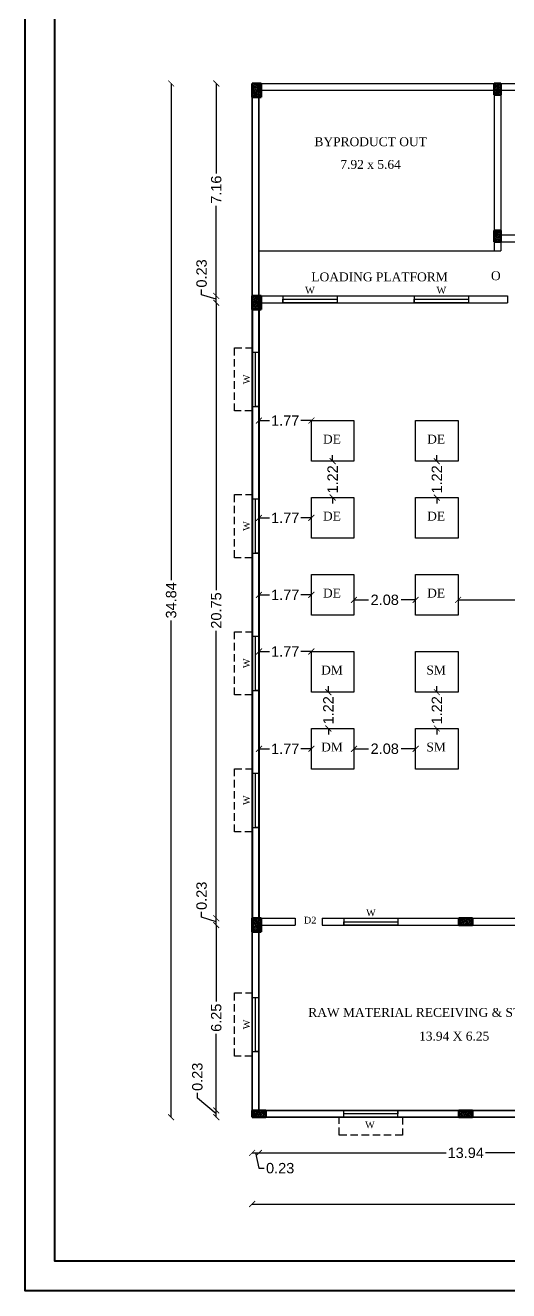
# Model space of a CAD drawing. Header units: metres. Extents: x 7359 to 7957, y 2407 to 2751.
# Drawn here: x 7661.51 to 7677.79, y 2444.38 to 2487.03 of the extents above; entities that cross this region are included whole.
import ezdxf

# ---------------------------------------------------------------- set-up
doc = ezdxf.new("R2010")
doc.units = ezdxf.units.M
doc.header["$MEASUREMENT"] = 0
doc.linetypes.add('DASHED2', pattern=[0.375, 0.25, -0.125])
doc.layers.add('BLK_1_FLR_0_BLT_UP_AREA', color=1, linetype='Continuous', plot=False)
for name, color, linetype in [('BLK_1_FLR_0_REGULAR_ROOM_1', 4, 'Continuous'), ('Grid Lines', 8, 'Continuous'), ('WORKSHOP_AREA', 7, 'Continuous')]:
    doc.layers.add(name, color=color, linetype=linetype)
doc.layers.add('col', color=50, linetype='Continuous', lineweight=50)
doc.styles.get("Standard").update_dxf_attribs({"font": 'arial.ttf', "height": 0.35})
doc.styles.add('TI', font='ariblk.ttf', dxfattribs={"height": 9})
doc.dimstyles.new('Copy(2) of Standard', dxfattribs={"dimtxt": 0.3, "dimasz": 0.2, "dimexe": 0.18, "dimexo": 0.0625, "dimgap": 0.09, "dimtad": 0, "dimzin": 0, "dimdsep": 46, "dimtxsty": 'Standard', "dimblk": 'ARCHTICK', "dimcen": 0.09, "dimse1": 1, "dimse2": 1, "dimclrd": 251, "dimclrt": 1, "dimadec": 0, "dimazin": 0, "dimtfac": 1, "dimtofl": 0, "dimtmove": 0, "dimatfit": 3, "dimfxl": 0, "dimtolj": 1, "dimtzin": 0, "dimarcsym": 0})
pattern_1 = [(50, (0, 0), (1.434520365, -0.12550427), [0.15, -1.65]), (355, (0, 0), (-0.277502667, 1.504384267), [0.12, -1.32]), (100.4514, (0.1195, -0.0105), (1.157018763, 1.378879084), [0.12748038, -1.402284224]), (46.1842, (0, 0.4), (2.134482097, -0.33103803), [0.225, -2.475]), (96.6356, (0.1779, 0.3724), (1.86932541, 1.94823574), [0.191220576, -2.103426]), (351.1842, (0, 0.4), (1.86932389, 1.9482372), [0.18, -1.98]), (21, (0.2, 0.3), (1.193814104, -0.805237781), [0.15, -1.65]), (326, (0.2, 0.3), (0.486630664, 1.45030009), [0.12, -1.32]), (71.4514, (0.2995, 0.2329), (1.680445257, 0.645060993), [0.12748038, -1.402284224]), (37.5, (0, 0), (0.0243197106, 0.6657877077), [0, -1.304, 0, -1.34, 0, -1.325]), (7.5, (0, 0), (0.526139075, 0.788823424), [0, -0.764, 0, -1.274, 0, -0.505]), (327.5, (-0.446, 0), (1.0676448723, -0.0451097435), [0, -0.5, 0, -1.56, 0, -2.07]), (317.5, (-0.646, 0), (1.166372339, 0.200209965), [0, -0.65, 0, -1.036, 0, -1.47])]

# ---------------------------------------------------------------- blocks, each defined once
blk = doc.blocks.new('BH')
at = {"layer": 'Grid Lines', "ltscale": 10}
h = blk.add_hatch(dxfattribs=at)
h.set_pattern_fill('AR-CONC', color=256, scale=0.2, style=0)
h.set_pattern_definition(pattern_1)
h.paths.add_polyline_path([(102359.5, -25291.1), (102350.5, -25291.1), (102350.5, -25306.1), (102359.5, -25306.1)])
at = {"layer": 'col', "ltscale": 10}
for p, q in [((102350.5, -25291.1), (102359.5, -25291.1)), ((102350.5, -25306.1), (102350.5, -25291.1)), ((102359.5, -25291.1), (102359.5, -25306.1)), ((102359.5, -25306.1), (102350.5, -25306.1))]:
    blk.add_line(p, q, dxfattribs=at)
blk = doc.blocks.new('DDF')
at = {"layer": 'Grid Lines', "ltscale": 10}
h = blk.add_hatch(dxfattribs=at)
h.set_pattern_fill('AR-CONC', color=256, scale=0.2, style=0)
h.set_pattern_definition([(50, (-951.191, -188.8332), (1.434520365, -0.12550427), [0.15, -1.65]), (355, (-951.191, -188.8332), (-0.277502667, 1.504384267), [0.12, -1.32]), (100.4514, (-951.0714, -188.8436), (1.157018763, 1.378879084), [0.12748038, -1.402284224]), (46.1842, (-951.191, -188.4332), (2.134482097, -0.33103803), [0.225, -2.475]), (96.6356, (-951.013, -188.4608), (1.86932541, 1.94823574), [0.191220576, -2.103426]), (351.1842, (-951.191, -188.4332), (1.86932389, 1.9482372), [0.18, -1.98]), (21, (-950.991, -188.5332), (1.193814104, -0.805237781), [0.15, -1.65]), (326, (-950.991, -188.5332), (0.486630664, 1.45030009), [0.12, -1.32]), (71.4514, (-950.8915, -188.6003), (1.680445257, 0.645060993), [0.12748038, -1.402284224]), (37.5, (-951.191, -188.8332), (0.0243197106, 0.6657877077), [0, -1.304, 0, -1.34, 0, -1.325]), (7.5, (-951.191, -188.8332), (0.526139075, 0.788823424), [0, -0.764, 0, -1.274, 0, -0.505]), (327.5, (-951.637, -188.8332), (1.0676448723, -0.0451097435), [0, -0.5, 0, -1.56, 0, -2.07]), (317.5, (-951.837, -188.8332), (1.166372339, 0.200209965), [0, -0.65, 0, -1.036, 0, -1.47])])
h.paths.add_polyline_path([(101845.2, -25573.2), (101833.2, -25573.2), (101833.2, -25582.2), (101845.2, -25582.2)])
h.paths.add_polyline_path([(101845.2, -25564.2), (101833.2, -25564.2), (101833.2, -25573.2), (101845.2, -25573.2)])
at = {"layer": 'col', "ltscale": 10}
for p, q in [((101833.2, -25564.2), (101845.2, -25564.2)), ((101833.2, -25582.2), (101833.2, -25564.2)), ((101845.2, -25564.2), (101845.2, -25582.2)), ((101845.2, -25582.2), (101833.2, -25582.2))]:
    blk.add_line(p, q, dxfattribs=at)
blk = doc.blocks.new('HYHYHY')
at = {"layer": 'Grid Lines', "ltscale": 10}
h = blk.add_hatch(dxfattribs=at)
h.set_pattern_fill('AR-CONC', color=256, scale=0.2, style=0)
h.set_pattern_definition(pattern_1)
h.paths.add_polyline_path([(102189.4, -26447.3), (102180.4, -26447.3), (102180.4, -26465.3), (102189.4, -26465.3)])
at = {"layer": 'col', "ltscale": 10}
for p, q in [((102180.4, -26447.3), (102189.4, -26447.3)), ((102180.4, -26465.3), (102180.4, -26447.3)), ((102189.4, -26447.3), (102189.4, -26465.3)), ((102189.4, -26465.3), (102180.4, -26465.3))]:
    blk.add_line(p, q, dxfattribs=at)
blk = doc.blocks.new('_ArchTick')
at = {"color": 0, "linetype": 'ByBlock', "const_width": 0.15}
blk.add_lwpolyline([(-0.5, -0.5), (0.5, 0.5)], dxfattribs=at)
blk = doc.blocks.new('*D335')
at = {"color": 251, "lineweight": -2}
for p, q in [((7669.148, 2449.021), (7669.377, 2449.021)), ((7669.263, 2449.021), (7669.37, 2448.505)), ((7669.37, 2448.505), (7669.55, 2448.505))]:
    blk.add_line(p, q, dxfattribs=at)
at = {"layer": 'Defpoints', "color": 0}
for p in [(7669.148, 2450.893), (7669.377, 2450.893), (7669.377, 2449.021)]:
    blk.add_point(p, dxfattribs=at)
at = {"color": 251, "lineweight": -2, "xscale": 0.2, "yscale": 0.2, "zscale": 0.2, "rotation": 180}
blk.add_blockref('_ArchTick', (7669.148, 2449.021), dxfattribs=at)
at = {"color": 251, "lineweight": -2, "xscale": 0.2, "yscale": 0.2, "zscale": 0.2}
blk.add_blockref('_ArchTick', (7669.377, 2449.021), dxfattribs=at)
at = {"color": 1, "insert": (7670.094, 2448.505), "char_height": 0.35, "attachment_point": 5}
blk.add_mtext('\\A1;0.23', dxfattribs=at)
blk = doc.blocks.new('*D336')
at = {"color": 251, "lineweight": -2}
for p, q in [((7669.377, 2449.021), (7675.684, 2449.021)), ((7683.319, 2449.021), (7677.011, 2449.021))]:
    blk.add_line(p, q, dxfattribs=at)
at = {"layer": 'Defpoints', "color": 0}
for p in [(7669.377, 2450.893), (7683.319, 2450.681), (7683.319, 2449.021)]:
    blk.add_point(p, dxfattribs=at)
at = {"color": 251, "lineweight": -2, "xscale": 0.2, "yscale": 0.2, "zscale": 0.2}
for p, rotation in [((7669.377, 2449.021), 179.9999999998957), ((7683.319, 2449.021), 359.9999999998959)]:
    blk.add_blockref('_ArchTick', p, dxfattribs=dict(at, rotation=rotation))
at = {"color": 1, "insert": (7676.348, 2449.021), "char_height": 0.35, "attachment_point": 5}
blk.add_mtext('\\A1;13.94', dxfattribs=at)
blk = doc.blocks.new('*D353')
at = {"color": 251, "lineweight": -2}
for p, q in [((7669.148, 2447.298), (7695.12, 2447.298)), ((7722.452, 2447.298), (7696.48, 2447.298))]:
    blk.add_line(p, q, dxfattribs=at)
at = {"layer": 'Defpoints', "color": 0}
for p in [(7669.148, 2451.372), (7722.452, 2451.372), (7722.452, 2447.298)]:
    blk.add_point(p, dxfattribs=at)
at = {"color": 251, "lineweight": -2, "xscale": 0.2, "yscale": 0.2, "zscale": 0.2, "rotation": 180}
blk.add_blockref('_ArchTick', (7669.148, 2447.298), dxfattribs=at)
at = {"color": 251, "lineweight": -2, "xscale": 0.2, "yscale": 0.2, "zscale": 0.2}
blk.add_blockref('_ArchTick', (7722.452, 2447.298), dxfattribs=at)
at = {"color": 1, "insert": (7695.8, 2447.298), "char_height": 0.35, "attachment_point": 5}
blk.add_mtext('\\A1;53.30', dxfattribs=at)
blk = doc.blocks.new('*D354')
at = {"color": 251, "lineweight": -2}
for p, q in [((7667.304, 2450.862), (7667.304, 2451.042)), ((7667.941, 2450.338), (7667.304, 2450.862)), ((7667.941, 2450.224), (7667.941, 2450.452))]:
    blk.add_line(p, q, dxfattribs=at)
at = {"layer": 'Defpoints', "color": 0}
for p in [(7667.941, 2450.452), (7670.004, 2450.452), (7670.004, 2450.224)]:
    blk.add_point(p, dxfattribs=at)
at = {"color": 251, "lineweight": -2, "xscale": 0.2, "yscale": 0.2, "zscale": 0.2}
for p, rotation in [((7667.941, 2450.452), 90), ((7667.941, 2450.224), 270)]:
    blk.add_blockref('_ArchTick', p, dxfattribs=dict(at, rotation=rotation))
at = {"color": 1, "insert": (7667.304, 2451.586), "char_height": 0.35, "attachment_point": 5, "rotation": 90}
blk.add_mtext('\\A1;0.23', dxfattribs=at)
blk = doc.blocks.new('*D355')
at = {"color": 251, "lineweight": -2}
for p, q in [((7667.941, 2456.699), (7667.941, 2454.123)), ((7667.941, 2450.452), (7667.941, 2453.029))]:
    blk.add_line(p, q, dxfattribs=at)
at = {"layer": 'Defpoints', "color": 0}
for p in [(7667.941, 2456.699), (7669.986, 2456.699), (7670.004, 2450.452)]:
    blk.add_point(p, dxfattribs=at)
at = {"color": 251, "lineweight": -2, "xscale": 0.2, "yscale": 0.2, "zscale": 0.2}
for p, rotation in [((7667.941, 2456.699), 90), ((7667.941, 2450.452), 270)]:
    blk.add_blockref('_ArchTick', p, dxfattribs=dict(at, rotation=rotation))
at = {"color": 1, "insert": (7667.941, 2453.576), "char_height": 0.35, "attachment_point": 5, "rotation": 90}
blk.add_mtext('\\A1;6.25', dxfattribs=at)
blk = doc.blocks.new('*D356')
at = {"color": 251, "lineweight": -2}
for p, q in [((7667.447, 2456.962), (7667.447, 2457.142)), ((7667.941, 2456.814), (7667.447, 2456.962)), ((7667.941, 2456.699), (7667.941, 2456.928))]:
    blk.add_line(p, q, dxfattribs=at)
at = {"layer": 'Defpoints', "color": 0}
for p in [(7667.941, 2456.928), (7669.872, 2456.928), (7669.986, 2456.699)]:
    blk.add_point(p, dxfattribs=at)
at = {"color": 251, "lineweight": -2, "xscale": 0.2, "yscale": 0.2, "zscale": 0.2}
for p, rotation in [((7667.941, 2456.928), 90), ((7667.941, 2456.699), 270)]:
    blk.add_blockref('_ArchTick', p, dxfattribs=dict(at, rotation=rotation))
at = {"color": 1, "insert": (7667.447, 2457.686), "char_height": 0.35, "attachment_point": 5, "rotation": 90}
blk.add_mtext('\\A1;0.23', dxfattribs=at)
blk = doc.blocks.new('*D357')
at = {"color": 251, "lineweight": -2}
for p, q in [((7667.941, 2477.675), (7667.941, 2467.986)), ((7667.941, 2456.928), (7667.941, 2466.617))]:
    blk.add_line(p, q, dxfattribs=at)
at = {"layer": 'Defpoints', "color": 0}
for p in [(7667.941, 2477.675), (7669.969, 2477.675), (7669.872, 2456.928)]:
    blk.add_point(p, dxfattribs=at)
at = {"color": 251, "lineweight": -2, "xscale": 0.2, "yscale": 0.2, "zscale": 0.2}
for p, rotation in [((7667.941, 2477.675), 90), ((7667.941, 2456.928), 270)]:
    blk.add_blockref('_ArchTick', p, dxfattribs=dict(at, rotation=rotation))
at = {"color": 1, "insert": (7667.941, 2467.302), "char_height": 0.35, "attachment_point": 5, "rotation": 90}
blk.add_mtext('\\A1;20.75', dxfattribs=at)
blk = doc.blocks.new('*D358')
at = {"color": 251, "lineweight": -2}
for p, q in [((7667.447, 2477.938), (7667.447, 2478.118)), ((7667.941, 2477.79), (7667.447, 2477.938)), ((7667.941, 2477.675), (7667.941, 2477.904))]:
    blk.add_line(p, q, dxfattribs=at)
at = {"layer": 'Defpoints', "color": 0}
for p in [(7667.941, 2477.904), (7669.961, 2477.904), (7669.969, 2477.675)]:
    blk.add_point(p, dxfattribs=at)
at = {"color": 251, "lineweight": -2, "xscale": 0.2, "yscale": 0.2, "zscale": 0.2}
for p, rotation in [((7667.941, 2477.904), 90), ((7667.941, 2477.675), 270)]:
    blk.add_blockref('_ArchTick', p, dxfattribs=dict(at, rotation=rotation))
at = {"color": 1, "insert": (7667.447, 2478.662), "char_height": 0.35, "attachment_point": 5, "rotation": 90}
blk.add_mtext('\\A1;0.23', dxfattribs=at)
blk = doc.blocks.new('*D359')
at = {"color": 251, "lineweight": -2}
for p, q in [((7667.941, 2485.065), (7667.941, 2482.028)), ((7667.941, 2477.904), (7667.941, 2480.942))]:
    blk.add_line(p, q, dxfattribs=at)
at = {"layer": 'Defpoints', "color": 0}
for p in [(7667.941, 2485.065), (7670.902, 2485.065), (7669.961, 2477.904)]:
    blk.add_point(p, dxfattribs=at)
at = {"color": 251, "lineweight": -2, "xscale": 0.2, "yscale": 0.2, "zscale": 0.2}
for p, rotation in [((7667.941, 2485.065), 90), ((7667.941, 2477.904), 270)]:
    blk.add_blockref('_ArchTick', p, dxfattribs=dict(at, rotation=rotation))
at = {"color": 1, "insert": (7667.941, 2481.485), "char_height": 0.35, "attachment_point": 5, "rotation": 90}
blk.add_mtext('\\A1;7.16', dxfattribs=at)
blk = doc.blocks.new('*D360')
at = {"color": 251, "lineweight": -2}
for p, q in [((7666.421, 2485.065), (7666.421, 2468.324)), ((7666.421, 2450.224), (7666.421, 2466.965))]:
    blk.add_line(p, q, dxfattribs=at)
at = {"layer": 'Defpoints', "color": 0}
for p in [(7670.902, 2485.065), (7666.421, 2450.224), (7670.902, 2450.224)]:
    blk.add_point(p, dxfattribs=at)
at = {"color": 251, "lineweight": -2, "xscale": 0.2, "yscale": 0.2, "zscale": 0.2}
for p, rotation in [((7666.421, 2485.065), 90), ((7666.421, 2450.224), 270)]:
    blk.add_blockref('_ArchTick', p, dxfattribs=dict(at, rotation=rotation))
at = {"color": 1, "insert": (7666.421, 2467.644), "char_height": 0.35, "attachment_point": 5, "rotation": 90}
blk.add_mtext('\\A1;34.84', dxfattribs=at)
blk = doc.blocks.new('*D268')
at = {"color": 251, "lineweight": -2}
for p, q in [((7669.378, 2473.703), (7669.735, 2473.703)), ((7671.147, 2473.703), (7670.791, 2473.703))]:
    blk.add_line(p, q, dxfattribs=at)
at = {"layer": 'Defpoints', "color": 0}
for p in [(7669.378, 2473.703), (7669.378, 2473.703), (7671.147, 2473.703)]:
    blk.add_point(p, dxfattribs=at)
at = {"color": 251, "lineweight": -2, "xscale": 0.2, "yscale": 0.2, "zscale": 0.2, "rotation": 180}
blk.add_blockref('_ArchTick', (7669.378, 2473.703), dxfattribs=at)
at = {"color": 251, "lineweight": -2, "xscale": 0.2, "yscale": 0.2, "zscale": 0.2}
blk.add_blockref('_ArchTick', (7671.147, 2473.703), dxfattribs=at)
at = {"color": 1, "insert": (7670.263, 2473.703), "char_height": 0.35, "attachment_point": 5}
blk.add_mtext('\\A1;1.77', dxfattribs=at)
blk = doc.blocks.new('*D269')
at = {"color": 251, "lineweight": -2}
for p, q in [((7669.378, 2470.424), (7669.735, 2470.424)), ((7671.147, 2470.424), (7670.791, 2470.424))]:
    blk.add_line(p, q, dxfattribs=at)
at = {"layer": 'Defpoints', "color": 0}
for p in [(7669.378, 2470.424), (7669.378, 2470.424), (7671.147, 2470.424)]:
    blk.add_point(p, dxfattribs=at)
at = {"color": 251, "lineweight": -2, "xscale": 0.2, "yscale": 0.2, "zscale": 0.2, "rotation": 180}
blk.add_blockref('_ArchTick', (7669.378, 2470.424), dxfattribs=at)
at = {"color": 251, "lineweight": -2, "xscale": 0.2, "yscale": 0.2, "zscale": 0.2}
blk.add_blockref('_ArchTick', (7671.147, 2470.424), dxfattribs=at)
at = {"color": 1, "insert": (7670.263, 2470.424), "char_height": 0.35, "attachment_point": 5}
blk.add_mtext('\\A1;1.77', dxfattribs=at)
blk = doc.blocks.new('*D270')
at = {"color": 251, "lineweight": -2}
for p, q in [((7669.378, 2467.829), (7669.735, 2467.829)), ((7671.147, 2467.829), (7670.791, 2467.829))]:
    blk.add_line(p, q, dxfattribs=at)
at = {"layer": 'Defpoints', "color": 0}
for p in [(7669.378, 2467.829), (7669.378, 2467.829), (7671.147, 2467.829)]:
    blk.add_point(p, dxfattribs=at)
at = {"color": 251, "lineweight": -2, "xscale": 0.2, "yscale": 0.2, "zscale": 0.2, "rotation": 180}
blk.add_blockref('_ArchTick', (7669.378, 2467.829), dxfattribs=at)
at = {"color": 251, "lineweight": -2, "xscale": 0.2, "yscale": 0.2, "zscale": 0.2}
blk.add_blockref('_ArchTick', (7671.147, 2467.829), dxfattribs=at)
at = {"color": 1, "insert": (7670.263, 2467.829), "char_height": 0.35, "attachment_point": 5}
blk.add_mtext('\\A1;1.77', dxfattribs=at)
blk = doc.blocks.new('*D271')
at = {"color": 251, "lineweight": -2}
for p, q in [((7672.58, 2467.66), (7673.07, 2467.66)), ((7674.657, 2467.66), (7674.166, 2467.66))]:
    blk.add_line(p, q, dxfattribs=at)
at = {"layer": 'Defpoints', "color": 0}
for p in [(7672.58, 2467.829), (7674.657, 2467.829), (7674.657, 2467.66)]:
    blk.add_point(p, dxfattribs=at)
at = {"color": 251, "lineweight": -2, "xscale": 0.2, "yscale": 0.2, "zscale": 0.2, "rotation": 180}
blk.add_blockref('_ArchTick', (7672.58, 2467.66), dxfattribs=at)
at = {"color": 251, "lineweight": -2, "xscale": 0.2, "yscale": 0.2, "zscale": 0.2}
blk.add_blockref('_ArchTick', (7674.657, 2467.66), dxfattribs=at)
at = {"color": 1, "insert": (7673.618, 2467.66), "char_height": 0.35, "attachment_point": 5}
blk.add_mtext('\\A1;2.08', dxfattribs=at)
blk = doc.blocks.new('*D272')
at = {"color": 251, "lineweight": -2}
for p, q in [((7676.09, 2467.66), (7679.161, 2467.66)), ((7683.319, 2467.66), (7680.247, 2467.66))]:
    blk.add_line(p, q, dxfattribs=at)
at = {"layer": 'Defpoints', "color": 0}
for p in [(7676.09, 2467.66), (7683.319, 2467.66), (7683.319, 2467.66)]:
    blk.add_point(p, dxfattribs=at)
at = {"color": 251, "lineweight": -2, "xscale": 0.2, "yscale": 0.2, "zscale": 0.2, "rotation": 180}
blk.add_blockref('_ArchTick', (7676.09, 2467.66), dxfattribs=at)
at = {"color": 251, "lineweight": -2, "xscale": 0.2, "yscale": 0.2, "zscale": 0.2}
blk.add_blockref('_ArchTick', (7683.319, 2467.66), dxfattribs=at)
at = {"color": 1, "insert": (7679.704, 2467.66), "char_height": 0.35, "attachment_point": 5}
blk.add_mtext('\\A1;7.23', dxfattribs=at)
blk = doc.blocks.new('*D273')
at = {"color": 251, "lineweight": -2}
for p, q in [((7669.378, 2465.92), (7669.735, 2465.92)), ((7671.147, 2465.92), (7670.791, 2465.92))]:
    blk.add_line(p, q, dxfattribs=at)
at = {"layer": 'Defpoints', "color": 0}
for p in [(7669.378, 2465.92), (7669.378, 2465.92), (7671.147, 2465.92)]:
    blk.add_point(p, dxfattribs=at)
at = {"color": 251, "lineweight": -2, "xscale": 0.2, "yscale": 0.2, "zscale": 0.2, "rotation": 180}
blk.add_blockref('_ArchTick', (7669.378, 2465.92), dxfattribs=at)
at = {"color": 251, "lineweight": -2, "xscale": 0.2, "yscale": 0.2, "zscale": 0.2}
blk.add_blockref('_ArchTick', (7671.147, 2465.92), dxfattribs=at)
at = {"color": 1, "insert": (7670.263, 2465.92), "char_height": 0.35, "attachment_point": 5}
blk.add_mtext('\\A1;1.77', dxfattribs=at)
blk = doc.blocks.new('*D274')
at = {"color": 251, "lineweight": -2}
for p, q in [((7669.378, 2462.641), (7669.735, 2462.641)), ((7671.147, 2462.641), (7670.791, 2462.641))]:
    blk.add_line(p, q, dxfattribs=at)
at = {"layer": 'Defpoints', "color": 0}
for p in [(7669.378, 2462.641), (7669.378, 2462.641), (7671.147, 2462.641)]:
    blk.add_point(p, dxfattribs=at)
at = {"color": 251, "lineweight": -2, "xscale": 0.2, "yscale": 0.2, "zscale": 0.2, "rotation": 180}
blk.add_blockref('_ArchTick', (7669.378, 2462.641), dxfattribs=at)
at = {"color": 251, "lineweight": -2, "xscale": 0.2, "yscale": 0.2, "zscale": 0.2}
blk.add_blockref('_ArchTick', (7671.147, 2462.641), dxfattribs=at)
at = {"color": 1, "insert": (7670.263, 2462.641), "char_height": 0.35, "attachment_point": 5}
blk.add_mtext('\\A1;1.77', dxfattribs=at)
blk = doc.blocks.new('*D275')
at = {"color": 251, "lineweight": -2}
for p, q in [((7672.58, 2462.641), (7673.07, 2462.641)), ((7674.657, 2462.641), (7674.166, 2462.641))]:
    blk.add_line(p, q, dxfattribs=at)
at = {"layer": 'Defpoints', "color": 0}
for p in [(7672.58, 2462.641), (7674.657, 2462.641), (7674.657, 2462.641)]:
    blk.add_point(p, dxfattribs=at)
at = {"color": 251, "lineweight": -2, "xscale": 0.2, "yscale": 0.2, "zscale": 0.2, "rotation": 180}
blk.add_blockref('_ArchTick', (7672.58, 2462.641), dxfattribs=at)
at = {"color": 251, "lineweight": -2, "xscale": 0.2, "yscale": 0.2, "zscale": 0.2}
blk.add_blockref('_ArchTick', (7674.657, 2462.641), dxfattribs=at)
at = {"color": 1, "insert": (7673.618, 2462.641), "char_height": 0.35, "attachment_point": 5}
blk.add_mtext('\\A1;2.08', dxfattribs=at)
blk = doc.blocks.new('*D276')
at = {"color": 251, "lineweight": -2}
for p, q in [((7675.373, 2464.55), (7675.373, 2464.75)), ((7675.373, 2463.326), (7675.373, 2463.126))]:
    blk.add_line(p, q, dxfattribs=at)
at = {"layer": 'Defpoints', "color": 0}
for p in [(7675.373, 2464.55), (7675.373, 2463.326), (7675.373, 2463.326)]:
    blk.add_point(p, dxfattribs=at)
at = {"color": 251, "lineweight": -2, "xscale": 0.2, "yscale": 0.2, "zscale": 0.2}
for p, rotation in [((7675.373, 2464.55), 270), ((7675.373, 2463.326), 90)]:
    blk.add_blockref('_ArchTick', p, dxfattribs=dict(at, rotation=rotation))
at = {"color": 1, "insert": (7675.373, 2463.938), "char_height": 0.35, "attachment_point": 5, "rotation": 90}
blk.add_mtext('\\A1;1.22', dxfattribs=at)
blk = doc.blocks.new('*D277')
at = {"color": 251, "lineweight": -2}
for p, q in [((7671.718, 2464.55), (7671.718, 2464.75)), ((7671.718, 2463.326), (7671.718, 2463.126))]:
    blk.add_line(p, q, dxfattribs=at)
at = {"layer": 'Defpoints', "color": 0}
for p in [(7671.718, 2464.55), (7671.718, 2463.326), (7671.718, 2463.326)]:
    blk.add_point(p, dxfattribs=at)
at = {"color": 251, "lineweight": -2, "xscale": 0.2, "yscale": 0.2, "zscale": 0.2}
for p, rotation in [((7671.718, 2464.55), 270), ((7671.718, 2463.326), 90)]:
    blk.add_blockref('_ArchTick', p, dxfattribs=dict(at, rotation=rotation))
at = {"color": 1, "insert": (7671.718, 2463.938), "char_height": 0.35, "attachment_point": 5, "rotation": 90}
blk.add_mtext('\\A1;1.22', dxfattribs=at)
blk = doc.blocks.new('*D278')
at = {"color": 251, "lineweight": -2}
for p, q in [((7675.373, 2472.333), (7675.373, 2472.533)), ((7675.373, 2471.108), (7675.373, 2470.908))]:
    blk.add_line(p, q, dxfattribs=at)
at = {"layer": 'Defpoints', "color": 0}
for p in [(7675.373, 2472.333), (7675.373, 2471.108), (7675.373, 2471.108)]:
    blk.add_point(p, dxfattribs=at)
at = {"color": 251, "lineweight": -2, "xscale": 0.2, "yscale": 0.2, "zscale": 0.2}
for p, rotation in [((7675.373, 2472.333), 270), ((7675.373, 2471.108), 90)]:
    blk.add_blockref('_ArchTick', p, dxfattribs=dict(at, rotation=rotation))
at = {"color": 1, "insert": (7675.373, 2471.721), "char_height": 0.35, "attachment_point": 5, "rotation": 90}
blk.add_mtext('\\A1;1.22', dxfattribs=at)
blk = doc.blocks.new('*D279')
at = {"color": 251, "lineweight": -2}
for p, q in [((7671.863, 2472.333), (7671.863, 2472.533)), ((7671.863, 2471.108), (7671.863, 2470.908))]:
    blk.add_line(p, q, dxfattribs=at)
at = {"layer": 'Defpoints', "color": 0}
for p in [(7671.863, 2472.333), (7671.863, 2471.108), (7671.863, 2471.108)]:
    blk.add_point(p, dxfattribs=at)
at = {"color": 251, "lineweight": -2, "xscale": 0.2, "yscale": 0.2, "zscale": 0.2}
for p, rotation in [((7671.863, 2472.333), 270), ((7671.863, 2471.108), 90)]:
    blk.add_blockref('_ArchTick', p, dxfattribs=dict(at, rotation=rotation))
at = {"color": 1, "insert": (7671.863, 2471.721), "char_height": 0.35, "attachment_point": 5, "rotation": 90}
blk.add_mtext('\\A1;1.22', dxfattribs=at)

msp = doc.modelspace()

# ---------------------------------------------------------------- linework, layer by layer
for p, q in [((7669.14829, 2485.0653), (7669.37684, 2485.0653)), ((7669.14829, 2485.0653), (7669.14829, 2477.67541)), ((7669.37684, 2485.0653), (7669.37684, 2477.90397)), ((7677.30002, 2485.0653), (7681.33779, 2485.0653)), ((7677.30002, 2485.0653), (7677.30002, 2479.42765)), ((7677.52857, 2484.83675), (7681.33779, 2484.83675)), ((7677.52857, 2484.83675), (7677.52857, 2479.96095)), ((7677.52857, 2479.96095), (7682.40437, 2479.96095)), ((7677.52857, 2479.73239), (7682.63293, 2479.73239)), ((7677.52857, 2479.73239), (7677.52857, 2479.42765)), ((7669.37684, 2477.90397), (7677.52857, 2477.90397)), ((7670.14281, 2477.90397), (7672.01053, 2477.90397)), ((7670.1821, 2477.90397), (7670.1821, 2477.67541)), ((7672.01053, 2477.90397), (7672.01053, 2477.67541)), ((7674.56994, 2477.90397), (7676.43766, 2477.90397)), ((7674.60923, 2477.90397), (7674.60923, 2477.67541)), ((7676.43766, 2477.90397), (7676.43766, 2477.67541)), ((7677.52857, 2477.90397), (7677.75712, 2477.90397)), ((7677.75712, 2477.90397), (7677.75712, 2477.67541)), ((7669.14829, 2477.67541), (7677.75712, 2477.67541)), ((7670.1821, 2477.67541), (7670.1821, 2477.78969)), ((7670.1821, 2477.78969), (7672.01053, 2477.78969)), ((7672.01053, 2477.67541), (7670.1821, 2477.67541)), ((7674.60923, 2477.67541), (7674.60923, 2477.78969)), ((7674.60923, 2477.78969), (7676.43766, 2477.78969)), ((7676.43766, 2477.67541), (7674.60923, 2477.67541)), ((7669.14973, 2476.0047), (7669.37829, 2476.0047)), ((7669.14973, 2474.13698), (7669.14973, 2476.0047)), ((7669.26401, 2474.17628), (7669.26401, 2476.0047)), ((7669.37829, 2476.0047), (7669.37829, 2474.17628)), ((7669.14973, 2474.17628), (7669.37829, 2474.17628)), ((7669.37829, 2474.17628), (7669.26401, 2474.17628)), ((7669.14973, 2471.06107), (7669.37829, 2471.06107)), ((7669.14973, 2469.19335), (7669.14973, 2471.06107)), ((7669.26401, 2469.23264), (7669.26401, 2471.06107)), ((7669.37829, 2471.06107), (7669.37829, 2469.23264)), ((7669.14973, 2469.23264), (7669.37829, 2469.23264)), ((7669.37829, 2469.23264), (7669.26401, 2469.23264)), ((7669.14973, 2466.43591), (7669.37829, 2466.43591)), ((7669.14973, 2464.56819), (7669.14973, 2466.43591)), ((7669.26401, 2464.60749), (7669.26401, 2466.43591)), ((7669.37829, 2466.43591), (7669.37829, 2464.60749)), ((7669.14973, 2464.60749), (7669.37829, 2464.60749)), ((7669.37829, 2464.60749), (7669.26401, 2464.60749)), ((7669.14973, 2461.81937), (7669.37829, 2461.81937)), ((7669.14973, 2459.95165), (7669.14973, 2461.81937)), ((7669.26401, 2459.99095), (7669.26401, 2461.81937)), ((7669.37829, 2461.81937), (7669.37829, 2459.99095)), ((7669.14973, 2459.99095), (7669.37829, 2459.99095)), ((7669.37829, 2459.99095), (7669.26401, 2459.99095)), ((7669.14829, 2456.92786), (7670.59579, 2456.92786)), ((7669.14829, 2456.92786), (7669.14829, 2450.22363)), ((7669.37684, 2456.6993), (7670.59579, 2456.6993)), ((7669.37684, 2456.6993), (7669.37684, 2450.45218)), ((7670.59579, 2456.92786), (7670.59579, 2456.6993)), ((7671.51, 2456.92786), (7681.94727, 2456.92786)), ((7671.51, 2456.92786), (7671.51, 2456.6993)), ((7671.51, 2456.6993), (7681.94727, 2456.6993)), ((7672.1966, 2456.92786), (7674.06432, 2456.92786)), ((7672.23589, 2456.92786), (7672.23589, 2456.6993)), ((7672.23589, 2456.6993), (7672.23589, 2456.81358)), ((7672.23589, 2456.81358), (7674.06432, 2456.81358)), ((7674.06432, 2456.6993), (7672.23589, 2456.6993)), ((7674.06432, 2456.92786), (7674.06432, 2456.6993)), ((7669.14973, 2454.26366), (7669.37829, 2454.26366)), ((7669.14973, 2452.39594), (7669.14973, 2454.26366)), ((7669.26401, 2452.43523), (7669.26401, 2454.26366)), ((7669.37829, 2454.26366), (7669.37829, 2452.43523)), ((7669.14973, 2452.43523), (7669.37829, 2452.43523)), ((7669.37829, 2452.43523), (7669.26401, 2452.43523)), ((7669.14829, 2450.22363), (7685.88346, 2450.22363)), ((7669.37684, 2450.45218), (7683.31859, 2450.45218)), ((7672.23589, 2450.22363), (7672.23589, 2450.45218)), ((7672.23589, 2450.45218), (7674.06432, 2450.45218)), ((7674.06432, 2450.33791), (7672.23589, 2450.33791)), ((7674.10361, 2450.22363), (7672.23589, 2450.22363)), ((7674.06432, 2450.22363), (7674.06432, 2450.45218)), ((7674.06432, 2450.45218), (7674.06432, 2450.33791))]:
    msp.add_line(p, q)
at = {"linetype": 'DASHED2'}
msp.add_line((7669.37684, 2485.06526), (7677.3, 2485.0653), dxfattribs=at)
at = {"linetype": 'Continuous', "ltscale": 4}
msp.add_line((7669.37684, 2479.42765), (7677.52857, 2479.42765), dxfattribs=at)
at = {"lineweight": 40}
for p, q in [((7669.14829, 2477.67541), (7669.14829, 2456.92786)), ((7669.37829, 2477.67541), (7669.37829, 2456.92786))]:
    msp.add_line(p, q, dxfattribs=at)
for points in [[(7748.27221, 2527.37691), (7748.27221, 2444.37691), (7661.5066, 2444.37691), (7661.5066, 2527.37691)], [(7747.27221, 2526.37691), (7747.27221, 2445.37691), (7662.5066, 2445.37691), (7662.5066, 2526.37691)]]:
    msp.add_lwpolyline(points, close=True, dxfattribs=at)
at = {"linetype": 'DASHED2'}
for points in [[(7669.14973, 2474.17628), (7669.14973, 2474.02628), (7668.54973, 2474.02628), (7668.54973, 2476.0047), (7668.54973, 2476.1547), (7669.14973, 2476.1547), (7669.14973, 2476.0047)], [(7669.14973, 2469.23264), (7669.14973, 2469.08264), (7668.54973, 2469.08264), (7668.54973, 2471.06107), (7668.54973, 2471.21107), (7669.14973, 2471.21107), (7669.14973, 2471.06107)], [(7669.14973, 2464.60749), (7669.14973, 2464.45749), (7668.54973, 2464.45749), (7668.54973, 2466.43591), (7668.54973, 2466.58591), (7669.14973, 2466.58591), (7669.14973, 2466.43591)], [(7669.14973, 2459.99095), (7669.14973, 2459.84095), (7668.54973, 2459.84095), (7668.54973, 2461.81937), (7668.54973, 2461.96937), (7669.14973, 2461.96937), (7669.14973, 2461.81937)], [(7669.14973, 2452.43523), (7669.14973, 2452.28523), (7668.54973, 2452.28523), (7668.54973, 2454.26366), (7668.54973, 2454.41366), (7669.14973, 2454.41366), (7669.14973, 2454.26366)], [(7674.06432, 2450.22363), (7674.21432, 2450.22363), (7674.21432, 2449.62363), (7672.23589, 2449.62363), (7672.08589, 2449.62363), (7672.08589, 2450.22363), (7672.23589, 2450.22363)]]:
    msp.add_lwpolyline(points, dxfattribs=at)
for points in [[(7671.14693, 2473.70266), (7672.57991, 2473.70266), (7672.57991, 2472.3329), (7671.14693, 2472.3329)], [(7674.65672, 2473.70266), (7676.0897, 2473.70266), (7676.0897, 2472.3329), (7674.65672, 2472.3329)], [(7671.14693, 2471.10841), (7672.57991, 2471.10841), (7672.57991, 2469.73864), (7671.14693, 2469.73864)], [(7674.65672, 2471.10841), (7676.0897, 2471.10841), (7676.0897, 2469.73864), (7674.65672, 2469.73864)], [(7671.14693, 2468.51415), (7672.57991, 2468.51415), (7672.57991, 2467.14439), (7671.14693, 2467.14439)], [(7674.65672, 2468.51415), (7676.0897, 2468.51415), (7676.0897, 2467.14439), (7674.65672, 2467.14439)], [(7671.14693, 2465.9199), (7672.57991, 2465.9199), (7672.57991, 2464.55013), (7671.14693, 2464.55013)], [(7674.65672, 2465.9199), (7676.0897, 2465.9199), (7676.0897, 2464.55013), (7674.65672, 2464.55013)], [(7671.14693, 2463.32564), (7672.57991, 2463.32564), (7672.57991, 2461.95588), (7671.14693, 2461.95588)], [(7674.65672, 2463.32564), (7676.0897, 2463.32564), (7676.0897, 2461.95588), (7674.65672, 2461.95588)]]:
    msp.add_lwpolyline(points, close=True)
at = {"layer": 'BLK_1_FLR_0_BLT_UP_AREA', "color": 45}
msp.add_lwpolyline([(7669.14829, 2485.0653), (7722.44829, 2485.0653), (7722.44829, 2450.2253), (7669.14829, 2450.2253)], close=True, dxfattribs=at)
at = {"layer": 'BLK_1_FLR_0_REGULAR_ROOM_1', "color": 4}
msp.add_lwpolyline([(7669.37829, 2484.8353), (7722.21829, 2484.8353), (7722.21829, 2450.4553), (7669.37829, 2450.4553)], close=True, dxfattribs=at)
at = {"layer": 'WORKSHOP_AREA', "color": 45}
msp.add_lwpolyline([(7669.37829, 2484.8353), (7722.21829, 2484.8353), (7722.21829, 2450.4553), (7669.37829, 2450.4553)], close=True, dxfattribs=at)

# ---------------------------------------------------------------- block references
at = {"xscale": 0.0253948036308471, "yscale": 0.0253948036308471, "zscale": 0.0253948036308471}
for name, p in [('DDF', (5083.11393, 3134.26219)), ('BH', (5078.12892, 3127.3271)), ('BH', (5078.12892, 3122.37511)), ('DDF', (5083.11393, 3127.10085)), ('DDF', (5083.11393, 3106.12475))]:
    msp.add_blockref(name, p, dxfattribs=at)
at = {"xscale": 0.0253948036308471, "yscale": 0.0253948036308471, "zscale": 0.0253948036308471, "rotation": 270}
for p in [(8348.201, 5051.77891), (8341.23013, 5045.30324), (8348.201, 5045.30324)]:
    msp.add_blockref('HYHYHY', p, dxfattribs=at)

# ---------------------------------------------------------------- texts
at = {"char_height": 0.3, "attachment_point": 2, "style": 'TI'}
for s, insert, width in [('{\\fTimes New Roman|b0|i0|c0|p18;BYPRODUCT OUT }', (7673.14278, 2483.25129), 5.0188419), ('{\\fTimes New Roman|b0|i0|c0|p18;7.92 x 5.64}', (7673.14112, 2482.48763), 5.0188419), ('{\\fTimes New Roman|b0|i0|c0|p18;O}', (7677.35976, 2478.7365), 0.3058118), ('{\\fTimes New Roman|b0|i0|c0|p18;LOADING PLATFORM}', (7673.44176, 2478.69658), 5.0188419), ('{\\fTimes New Roman|b0|i0|c0|p18;DE}', (7671.83889, 2473.22731), 0.8249178), ('{\\fTimes New Roman|b0|i0|c0|p18;DE}', (7675.34868, 2473.22731), 0.8249178), ('{\\fTimes New Roman|b0|i0|c0|p18;DE}', (7671.83889, 2470.63306), 0.8249178), ('{\\fTimes New Roman|b0|i0|c0|p18;DE}', (7675.34868, 2470.63306), 0.8249178), ('{\\fTimes New Roman|b0|i0|c0|p18;DE}', (7671.83889, 2468.0388), 0.8249178), ('{\\fTimes New Roman|b0|i0|c0|p18;DE}', (7675.34868, 2468.0388), 0.8249178), ('{\\fTimes New Roman|b0|i0|c0|p18;DM}', (7671.83889, 2465.44455), 0.8249178), ('{\\fTimes New Roman|b0|i0|c0|p18;SM}', (7675.34868, 2465.44455), 0.8249178), ('{\\fTimes New Roman|b0|i0|c0|p18;DM}', (7671.83889, 2462.85029), 0.8249178), ('{\\fTimes New Roman|b0|i0|c0|p18;SM}', (7675.34868, 2462.85029), 0.8249178), ('{\\fTimes New Roman|b0|i0|c0|p18;RAW MATERIAL RECEIVING & STORE PRE CHILLING}', (7676.67889, 2453.90572), 12.1350927), ('{\\fTimes New Roman|b0|i0|c0|p18;13.94 X 6.25}', (7675.95812, 2453.10684), 5.3128352)]:
    msp.add_mtext(s, dxfattribs=dict(at, insert=insert, width=width))
at = {"char_height": 0.23, "attachment_point": 2, "style": 'TI'}
for s, insert in [('{\\fTimes New Roman|b0|i0|c0|p18;W}', (7671.09798, 2478.21107)), ('{\\fTimes New Roman|b0|i0|c0|p18;W}', (7675.52511, 2478.21107)), ('{\\fTimes New Roman|b0|i0|c0|p18;D2}', (7671.10366, 2456.98061)), ('{\\fTimes New Roman|b0|i0|c0|p18;W}', (7673.15177, 2457.23496)), ('{\\fTimes New Roman|b0|i0|c0|p18;W}', (7673.11829, 2450.0865))]:
    msp.add_mtext(s, dxfattribs=dict(at, insert=insert))
at = {"char_height": 0.23, "attachment_point": 2, "rotation": 90, "style": 'TI'}
for insert in [(7668.84263, 2475.09216), (7668.84263, 2470.14852), (7668.84263, 2465.52337), (7668.84263, 2460.90683), (7668.84263, 2453.35111)]:
    msp.add_mtext('{\\fTimes New Roman|b0|i0|c0|p18;W}', dxfattribs=dict(at, insert=insert))

# ---------------------------------------------------------------- dimensions: what is measured, and where the dimension line sits
for p1, p2, distance, picture, middle in [((7670.90245, 2485.06526), (7670.90245, 2450.22363), -4.48096, '*D360', (7666.42149, 2467.64445)), ((7671.14693, 2473.70266), (7669.37829, 2473.70266), 0, '*D268', (7670.26261, 2473.70266)), ((7671.86342, 2472.3329), (7671.86342, 2471.10841), 0, '*D279', (7671.86342, 2471.72065)), ((7675.37321, 2472.3329), (7675.37321, 2471.10841), 0, '*D278', (7675.37321, 2471.72065)), ((7671.14693, 2470.42353), (7669.37829, 2470.42353), 0, '*D269', (7670.26261, 2470.42353)), ((7671.14693, 2467.82927), (7669.37829, 2467.82927), 0, '*D270', (7670.26261, 2467.82927)), ((7672.57991, 2467.82927), (7674.65672, 2467.82927), -0.16919, '*D271', (7673.61832, 2467.66008)), ((7676.0897, 2467.66008), (7683.31859, 2467.66008), 0, '*D272', (7679.70414, 2467.66008)), ((7671.14693, 2465.9199), (7669.37829, 2465.9199), 0, '*D273', (7670.26261, 2465.9199)), ((7671.71758, 2464.55013), (7671.71758, 2463.32564), 0, '*D277', (7671.71758, 2463.93789)), ((7675.37321, 2464.55013), (7675.37321, 2463.32564), 0, '*D276', (7675.37321, 2463.93789)), ((7671.14693, 2462.64076), (7669.37829, 2462.64076), 0, '*D274', (7670.26261, 2462.64076)), ((7672.57991, 2462.64076), (7674.65672, 2462.64076), 0, '*D275', (7673.61832, 2462.64076)), ((7669.14829, 2451.37235), (7722.45198, 2451.37235), -4.0745, '*D353', (7695.80013, 2447.29785))]:
    dim = msp.add_aligned_dim(p1=p1, p2=p2, distance=distance, dimstyle='Copy(2) of Standard', override={"dimpost": '\\X'})
    dim.commit()
    dim.dimension.update_dxf_attribs({"geometry": picture, "text_midpoint": middle})
for base, p1, p2, angle, picture, middle in [((7667.94073, 2485.06526), (7669.96069, 2477.90397), (7670.90245, 2485.06526), 270, '*D359', (7667.94073, 2481.48462)), ((7667.94073, 2477.90397), (7669.96891, 2477.67541), (7669.96069, 2477.90397), 270, '*D358', (7667.44691, 2478.20784)), ((7667.94073, 2477.67541), (7669.87204, 2456.92786), (7669.96891, 2477.67541), 270, '*D357', (7667.94073, 2467.30164)), ((7667.94073, 2456.92786), (7669.98631, 2456.6993), (7669.87204, 2456.92786), 270, '*D356', (7667.44691, 2457.23173)), ((7667.94073, 2456.6993), (7670.00418, 2450.45218), (7669.98631, 2456.6993), 270, '*D355', (7667.94073, 2453.57574)), ((7683.31859, 2449.02126), (7669.37684, 2450.89257), (7683.31859, 2450.68074), 180, '*D336', (7676.34771, 2449.02126))]:
    dim = msp.add_linear_dim(base=base, p1=p1, p2=p2, angle=angle, dimstyle='Copy(2) of Standard', override={"dimpost": '\\X', "dimtmove": 1})
    dim.commit()
    dim.dimension.update_dxf_attribs({"geometry": picture, "text_midpoint": middle})
for base, p1, p2, angle, picture, middle in [((7667.94073, 2450.45218), (7670.00418, 2450.22363), (7670.00418, 2450.45218), 90, '*D354', (7667.30368, 2451.13181)), ((7669.37684, 2449.02126), (7669.14829, 2450.89257), (7669.37684, 2450.89257), 0, '*D335', (7669.63961, 2448.50507))]:
    dim = msp.add_linear_dim(base=base, p1=p1, p2=p2, angle=angle, dimstyle='Copy(2) of Standard', override={"dimpost": '\\X', "dimtmove": 1})
    dim.commit()
    dim.dimension.update_dxf_attribs({"geometry": picture, "text_midpoint": middle, "dimtype": 161})

doc.saveas('drawing.dxf')
